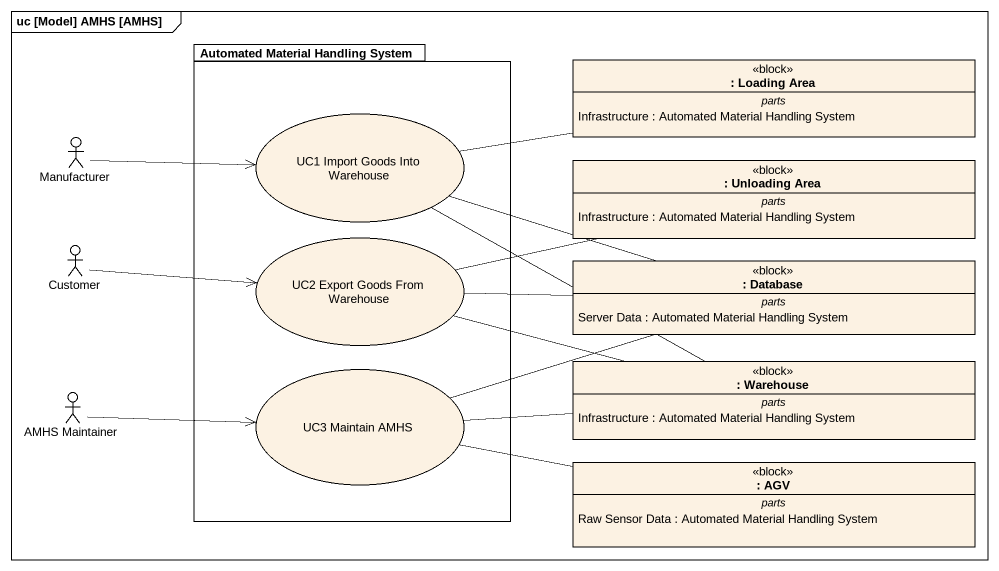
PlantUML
@startuml
mainframe uc [Model] AMHS [AMHS]
allowmixing
hide circle
hide empty members
package "Automated Material Handling System" as Automated_Material_Handling {
  usecase "UC1 Import Goods Into Warehouse" as UC1_Import_Goods_Into
  usecase "UC2 Export Goods From Warehouse" as UC2_Export_Goods_From
  usecase "UC3 Maintain AMHS" as UC3_Maintain_AMHS
}
class ": Loading Area" as Loading_Area <<block>> {
  -- parts --
  Infrastructure : Automated Material Handling System
}
actor Manufacturer
class ": Unloading Area" as Unloading_Area <<block>> {
  -- parts --
  Infrastructure : Automated Material Handling System
}
actor Customer
class ": Database" as Database_ <<block>> {
  -- parts --
  Server Data : Automated Material Handling System
}
class ": Warehouse" as Warehouse <<block>> {
  -- parts --
  Infrastructure : Automated Material Handling System
}
actor "AMHS Maintainer" as AMHS_Maintainer
class ": AGV" as AGV <<block>> {
  -- parts --
  Raw Sensor Data : Automated Material Handling System
}
Manufacturer -right-> UC1_Import_Goods_Into
UC1_Import_Goods_Into -right- Loading_Area
UC1_Import_Goods_Into -right- Database_
UC1_Import_Goods_Into -right- Warehouse
Customer -right-> UC2_Export_Goods_From
UC2_Export_Goods_From -right- Unloading_Area
UC2_Export_Goods_From -right- Database_
UC2_Export_Goods_From -right- Warehouse
UC3_Maintain_AMHS -right- Database_
UC3_Maintain_AMHS -right- Warehouse
UC3_Maintain_AMHS -right- AGV
AMHS_Maintainer -right-> UC3_Maintain_AMHS
@enduml
